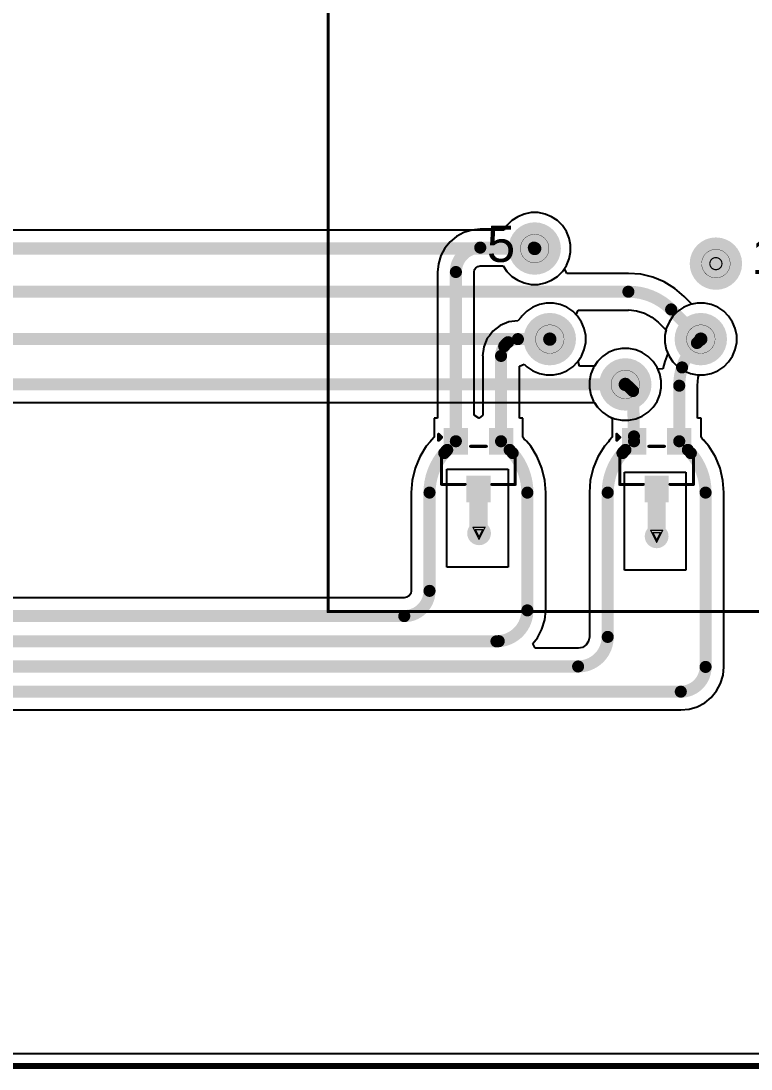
# Model space of a CAD drawing. Header units: inches. Extents: x 0 to 11.4, y 0 to 6.8.
# Drawn here: x 3.749 to 4.957, y -0.005 to 1.73 of the extents above; entities that cross this region are included whole.
import ezdxf

# ---------------------------------------------------------------- set-up
doc = ezdxf.new("R2010")
doc.units = ezdxf.units.IN
doc.header["$MEASUREMENT"] = 0
for name, color, linetype in [('Board Outline', 216, 'Continuous'), ('Bottom Layer', 5, 'Continuous'), ('Bottom Overlay', 54, 'Continuous'), ('Bottom Paste', 16, 'Continuous'), ('Bottom Solder', 6, 'Continuous'), ('Dimension', 6, 'Continuous'), ('Drill Drawing', 1, 'Continuous'), ('Multi-Layer', 9, 'Continuous'), ('Pad Holes', 156, 'Continuous'), ('Top Layer', 1, 'Continuous'), ('Top Overlay', 2, 'Continuous'), ('Top Solder', 216, 'Continuous'), ('Via Holes', 16, 'Continuous')]:
    doc.layers.add(name, color=color, linetype=linetype)
doc.styles.add('Arial', font='', dxfattribs={"height": 0.2})
doc.styles.get('Arial').set_extended_font_data('Arial')

# ---------------------------------------------------------------- blocks, each defined once
blk = doc.blocks.new('NC5FBV_B_59')
at = {"layer": 'Bottom Layer'}
h = blk.add_hatch(color=5, dxfattribs=at)
edge = h.paths.add_edge_path()
edge.add_arc((-0.15, 0.05), 0.0394, 0, 360)
h = blk.add_hatch(color=5, dxfattribs=at)
edge = h.paths.add_edge_path()
edge.add_arc((0.15, 0.025), 0.0394, 0, 360)
h = blk.add_hatch(color=5, dxfattribs=at)
edge = h.paths.add_edge_path()
edge.add_arc((-0.125, -0.1), 0.0394, 0, 360)
h = blk.add_hatch(color=5, dxfattribs=at)
edge = h.paths.add_edge_path()
edge.add_arc((0.125, -0.1), 0.0394, 0, 360)
h = blk.add_hatch(color=5, dxfattribs=at)
edge = h.paths.add_edge_path()
edge.add_arc((0, -0.175), 0.0394, 0, 360)
h = blk.add_hatch(color=5, dxfattribs=at)
edge = h.paths.add_edge_path()
edge.add_arc((0.325, -0.4), 0.0394, 0, 360)
at = {"layer": 'Bottom Solder'}
h = blk.add_hatch(color=6, dxfattribs=at)
edge = h.paths.add_edge_path()
edge.add_arc((-0.15, 0.05), 0.0434, 0, 360)
h = blk.add_hatch(color=6, dxfattribs=at)
edge = h.paths.add_edge_path()
edge.add_arc((0.15, 0.025), 0.0434, 0, 360)
h = blk.add_hatch(color=6, dxfattribs=at)
edge = h.paths.add_edge_path()
edge.add_arc((-0.125, -0.1), 0.0434, 0, 360)
h = blk.add_hatch(color=6, dxfattribs=at)
edge = h.paths.add_edge_path()
edge.add_arc((0.125, -0.1), 0.0434, 0, 360)
h = blk.add_hatch(color=6, dxfattribs=at)
edge = h.paths.add_edge_path()
edge.add_arc((0, -0.175), 0.0434, 0, 360)
h = blk.add_hatch(color=6, dxfattribs=at)
edge = h.paths.add_edge_path()
edge.add_arc((0.325, -0.4), 0.0434, 0, 360)
at = {"layer": 'Multi-Layer'}
h = blk.add_hatch(color=9, dxfattribs=at)
edge = h.paths.add_edge_path()
edge.add_arc((-0.15, 0.05), 0.0394, 0, 360)
h = blk.add_hatch(color=9, dxfattribs=at)
edge = h.paths.add_edge_path()
edge.add_arc((0.15, 0.025), 0.0394, 0, 360)
h = blk.add_hatch(color=9, dxfattribs=at)
edge = h.paths.add_edge_path()
edge.add_arc((-0.125, -0.1), 0.0394, 0, 360)
h = blk.add_hatch(color=9, dxfattribs=at)
edge = h.paths.add_edge_path()
edge.add_arc((0.125, -0.1), 0.0394, 0, 360)
h = blk.add_hatch(color=9, dxfattribs=at)
edge = h.paths.add_edge_path()
edge.add_arc((0, -0.175), 0.0394, 0, 360)
h = blk.add_hatch(color=9, dxfattribs=at)
edge = h.paths.add_edge_path()
edge.add_arc((0.325, -0.4), 0.0394, 0, 360)
at = {"layer": 'Pad Holes'}
h = blk.add_hatch(color=7, dxfattribs=at)
edge = h.paths.add_edge_path()
edge.add_arc((-0.15, 0.05), 0.0236, 0, 360)
h = blk.add_hatch(color=7, dxfattribs=at)
edge = h.paths.add_edge_path()
edge.add_arc((0.15, 0.025), 0.0236, 0, 360)
h = blk.add_hatch(color=7, dxfattribs=at)
edge = h.paths.add_edge_path()
edge.add_arc((-0.125, -0.1), 0.0236, 0, 360)
h = blk.add_hatch(color=7, dxfattribs=at)
edge = h.paths.add_edge_path()
edge.add_arc((0.125, -0.1), 0.0236, 0, 360)
h = blk.add_hatch(color=7, dxfattribs=at)
edge = h.paths.add_edge_path()
edge.add_arc((0, -0.175), 0.0236, 0, 360)
h = blk.add_hatch(color=7, dxfattribs=at)
edge = h.paths.add_edge_path()
edge.add_arc((0.325, -0.4), 0.0236, 0, 360)
at = {"layer": 'Top Layer'}
h = blk.add_hatch(color=1, dxfattribs=at)
edge = h.paths.add_edge_path()
edge.add_arc((-0.15, 0.05), 0.0394, 0, 360)
h = blk.add_hatch(color=1, dxfattribs=at)
edge = h.paths.add_edge_path()
edge.add_arc((0.15, 0.025), 0.0394, 0, 360)
h = blk.add_hatch(color=1, dxfattribs=at)
edge = h.paths.add_edge_path()
edge.add_arc((-0.125, -0.1), 0.0394, 0, 360)
h = blk.add_hatch(color=1, dxfattribs=at)
edge = h.paths.add_edge_path()
edge.add_arc((0.125, -0.1), 0.0394, 0, 360)
h = blk.add_hatch(color=1, dxfattribs=at)
edge = h.paths.add_edge_path()
edge.add_arc((0, -0.175), 0.0394, 0, 360)
h = blk.add_hatch(color=1, dxfattribs=at)
edge = h.paths.add_edge_path()
edge.add_arc((0.325, -0.4), 0.0394, 0, 360)
at = {"layer": 'Top Solder'}
h = blk.add_hatch(color=216, dxfattribs=at)
edge = h.paths.add_edge_path()
edge.add_arc((-0.15, 0.05), 0.0434, 0, 360)
h = blk.add_hatch(color=216, dxfattribs=at)
edge = h.paths.add_edge_path()
edge.add_arc((0.15, 0.025), 0.0434, 0, 360)
h = blk.add_hatch(color=216, dxfattribs=at)
edge = h.paths.add_edge_path()
edge.add_arc((-0.125, -0.1), 0.0434, 0, 360)
h = blk.add_hatch(color=216, dxfattribs=at)
edge = h.paths.add_edge_path()
edge.add_arc((0.125, -0.1), 0.0434, 0, 360)
h = blk.add_hatch(color=216, dxfattribs=at)
edge = h.paths.add_edge_path()
edge.add_arc((0, -0.175), 0.0434, 0, 360)
h = blk.add_hatch(color=216, dxfattribs=at)
edge = h.paths.add_edge_path()
edge.add_arc((0.325, -0.4), 0.0434, 0, 360)
at = {"layer": 'Top Overlay', "const_width": 0.005}
for points in [[(-0.4921, -0.5512), (-0.4921, 0.6549)], [(-0.4921, 0.6549), (0.4921, 0.6549)], [(0.4921, -0.5512), (0.4921, 0.6549)], [(-0.4921, -0.5512), (0.4921, -0.5512)]]:
    blk.add_lwpolyline(points, dxfattribs=at)
at = {"layer": 'Top Overlay', "const_width": 0.0025}
for points in [[(-0.4934, 0.6549, 1), (-0.4909, 0.6549, 1)], [(-0.4934, 0.6549, 1), (-0.4909, 0.6549, 1)], [(0.4908, 0.6549, 1), (0.4933, 0.6549, 1)], [(0.4908, 0.6549, 1), (0.4933, 0.6549, 1)], [(-0.4934, -0.5512, 1), (-0.4909, -0.5512, 1)], [(-0.4934, -0.5512, 1), (-0.4909, -0.5512, 1)], [(0.4908, -0.5512, 1), (0.4933, -0.5512, 1)], [(0.4908, -0.5512, 1), (0.4933, -0.5512, 1)]]:
    blk.add_lwpolyline(points, format="xyb", close=True, dxfattribs=at)
at = {"layer": 'Top Overlay', "style": 'Arial'}
for s, p in [('5', (-0.229, 0.0277)), ('1', (0.209, 0.008)), ('G', (0.311, -0.4963))]:
    blk.add_text(s, height=0.06, rotation=360, dxfattribs=at).set_placement(p)
blk = doc.blocks.new('SOT_23_B_61')
at = {"layer": 'Bottom Layer'}
for points in [[(-0.0535, 0.0575), (-0.0213, 0.0575), (-0.0213, 0.0213), (-0.0535, 0.0213)], [(0.0213, 0.0575), (0.0535, 0.0575), (0.0535, 0.0213), (0.0213, 0.0213)], [(-0.0161, -0.0213), (0.0161, -0.0213), (0.0161, -0.0575), (-0.0161, -0.0575)]]:
    blk.add_hatch(color=5, dxfattribs=at).paths.add_polyline_path(points)
at = {"layer": 'Bottom Paste'}
for points in [[(-0.0535, 0.0575), (-0.0213, 0.0575), (-0.0213, 0.0213), (-0.0535, 0.0213)], [(0.0213, 0.0575), (0.0535, 0.0575), (0.0535, 0.0213), (0.0213, 0.0213)], [(-0.0161, -0.0213), (0.0161, -0.0213), (0.0161, -0.0575), (-0.0161, -0.0575)]]:
    blk.add_hatch(color=16, dxfattribs=at).paths.add_polyline_path(points)
at = {"layer": 'Bottom Solder'}
for points in [[(-0.0575, 0.0615), (-0.0173, 0.0615), (-0.0173, 0.0173), (-0.0575, 0.0173)], [(0.0173, 0.0615), (0.0575, 0.0615), (0.0575, 0.0173), (0.0173, 0.0173)], [(-0.0201, -0.0173), (0.0201, -0.0173), (0.0201, -0.0615), (-0.0201, -0.0615)]]:
    blk.add_hatch(color=6, dxfattribs=at).paths.add_polyline_path(points)
at = {"layer": 'Bottom Overlay', "const_width": 0.005}
for points in [[(-0.066, 0.041), (-0.066, 0.051)], [(-0.066, 0.051), (-0.061, 0.046)], [(-0.066, 0.041), (-0.061, 0.046)], [(-0.061, 0.023), (-0.061, -0.032)], [(-0.013, 0.031), (0.013, 0.031)], [(0.061, -0.032), (0.061, 0.023)], [(-0.061, -0.032), (-0.022, -0.032)], [(0.022, -0.032), (0.061, -0.032)]]:
    blk.add_lwpolyline(points, dxfattribs=at)
at = {"layer": 'Bottom Overlay', "const_width": 0.0025}
for points in [[(-0.0673, 0.051, 1), (-0.0648, 0.051, 1)], [(-0.0673, 0.051, 1), (-0.0648, 0.051, 1)], [(-0.0673, 0.041, 1), (-0.0648, 0.041, 1)], [(-0.0673, 0.041, 1), (-0.0648, 0.041, 1)], [(-0.0623, 0.046, 1), (-0.0598, 0.046, 1)], [(-0.0623, 0.046, 1), (-0.0598, 0.046, 1)], [(-0.0623, 0.023, 1), (-0.0598, 0.023, 1)], [(-0.0143, 0.031, 1), (-0.0118, 0.031, 1)], [(0.0118, 0.031, 1), (0.0143, 0.031, 1)], [(0.0597, 0.023, 1), (0.0622, 0.023, 1)], [(-0.0623, -0.032, 1), (-0.0598, -0.032, 1)], [(-0.0623, -0.032, 1), (-0.0598, -0.032, 1)], [(-0.0232, -0.032, 1), (-0.0208, -0.032, 1)], [(0.0208, -0.032, 1), (0.0232, -0.032, 1)], [(0.0597, -0.032, 1), (0.0622, -0.032, 1)], [(0.0597, -0.032, 1), (0.0622, -0.032, 1)]]:
    blk.add_lwpolyline(points, format="xyb", close=True, dxfattribs=at)
blk = doc.blocks.new('SOT_23_B_62')
at = {"layer": 'Bottom Layer'}
for points in [[(-0.0535, 0.0575), (-0.0213, 0.0575), (-0.0213, 0.0213), (-0.0535, 0.0213)], [(0.0213, 0.0575), (0.0535, 0.0575), (0.0535, 0.0213), (0.0213, 0.0213)], [(-0.0161, -0.0213), (0.0161, -0.0213), (0.0161, -0.0575), (-0.0161, -0.0575)]]:
    blk.add_hatch(color=5, dxfattribs=at).paths.add_polyline_path(points)
at = {"layer": 'Bottom Paste'}
for points in [[(-0.0535, 0.0575), (-0.0213, 0.0575), (-0.0213, 0.0213), (-0.0535, 0.0213)], [(0.0213, 0.0575), (0.0535, 0.0575), (0.0535, 0.0213), (0.0213, 0.0213)], [(-0.0161, -0.0213), (0.0161, -0.0213), (0.0161, -0.0575), (-0.0161, -0.0575)]]:
    blk.add_hatch(color=16, dxfattribs=at).paths.add_polyline_path(points)
at = {"layer": 'Bottom Solder'}
for points in [[(-0.0575, 0.0615), (-0.0173, 0.0615), (-0.0173, 0.0173), (-0.0575, 0.0173)], [(0.0173, 0.0615), (0.0575, 0.0615), (0.0575, 0.0173), (0.0173, 0.0173)], [(-0.0201, -0.0173), (0.0201, -0.0173), (0.0201, -0.0615), (-0.0201, -0.0615)]]:
    blk.add_hatch(color=6, dxfattribs=at).paths.add_polyline_path(points)
at = {"layer": 'Bottom Overlay', "const_width": 0.005}
for points in [[(-0.066, 0.041), (-0.066, 0.051)], [(-0.066, 0.051), (-0.061, 0.046)], [(-0.066, 0.041), (-0.061, 0.046)], [(-0.061, -0.032), (-0.061, 0.023)], [(-0.013, 0.031), (0.013, 0.031)], [(0.061, -0.032), (0.061, 0.023)], [(-0.061, -0.032), (-0.022, -0.032)], [(0.022, -0.032), (0.061, -0.032)]]:
    blk.add_lwpolyline(points, dxfattribs=at)
at = {"layer": 'Bottom Overlay', "const_width": 0.0025}
for points in [[(-0.0673, 0.051, 1), (-0.0648, 0.051, 1)], [(-0.0673, 0.051, 1), (-0.0648, 0.051, 1)], [(-0.0673, 0.041, 1), (-0.0648, 0.041, 1)], [(-0.0673, 0.041, 1), (-0.0648, 0.041, 1)], [(-0.0623, 0.046, 1), (-0.0598, 0.046, 1)], [(-0.0623, 0.046, 1), (-0.0598, 0.046, 1)], [(-0.0623, 0.023, 1), (-0.0598, 0.023, 1)], [(-0.0143, 0.031, 1), (-0.0118, 0.031, 1)], [(0.0118, 0.031, 1), (0.0143, 0.031, 1)], [(0.0598, 0.023, 1), (0.0623, 0.023, 1)], [(-0.0623, -0.032, 1), (-0.0598, -0.032, 1)], [(-0.0623, -0.032, 1), (-0.0598, -0.032, 1)], [(-0.0232, -0.032, 1), (-0.0208, -0.032, 1)], [(0.0208, -0.032, 1), (0.0232, -0.032, 1)], [(0.0598, -0.032, 1), (0.0623, -0.032, 1)], [(0.0598, -0.032, 1), (0.0623, -0.032, 1)]]:
    blk.add_lwpolyline(points, format="xyb", close=True, dxfattribs=at)

msp = doc.modelspace()

# ---------------------------------------------------------------- hatches: boundary and pattern name
at = {"layer": 'Bottom Layer'}
h = msp.add_hatch(color=5, dxfattribs=at)
edge = h.paths.add_edge_path()
edge.add_arc((4.5071, 0.882), 0.0197, 0, 360)
h = msp.add_hatch(color=5, dxfattribs=at)
edge = h.paths.add_edge_path()
edge.add_arc((4.8011, 0.877), 0.0197, 0, 360)
at = {"layer": 'Top Layer'}
h = msp.add_hatch(color=1, dxfattribs=at)
edge = h.paths.add_edge_path()
edge.add_arc((4.5071, 0.882), 0.0197, 0, 360)
h = msp.add_hatch(color=1, dxfattribs=at)
edge = h.paths.add_edge_path()
edge.add_arc((4.8011, 0.877), 0.0197, 0, 360)
at = {"layer": 'Via Holes'}
h = msp.add_hatch(color=7, dxfattribs=at)
edge = h.paths.add_edge_path()
edge.add_arc((4.5071, 0.882), 0.0118, 0, 360)
h = msp.add_hatch(color=7, dxfattribs=at)
edge = h.paths.add_edge_path()
edge.add_arc((4.8011, 0.877), 0.0118, 0, 360)

# ---------------------------------------------------------------- linework, layer by layer
at = {"layer": 'Board Outline', "const_width": 0.01}
msp.add_lwpolyline([(0, 0), (5.7193, 0)], dxfattribs=at)
at = {"layer": 'Bottom Layer'}
for p, q in [((4.5711, 1.4062), (4.5614, 1.3997)), ((4.5819, 1.4106), (4.5711, 1.4062)), ((4.5934, 1.4129), (4.5819, 1.4106)), ((4.6051, 1.4129), (4.5934, 1.4129)), ((4.6165, 1.4106), (4.6051, 1.4129)), ((4.6273, 1.4062), (4.6165, 1.4106)), ((4.6371, 1.3997), (4.6273, 1.4062)), ((4.5531, 1.3914), (4.549, 1.3853)), ((4.5614, 1.3997), (4.5531, 1.3914)), ((4.6453, 1.3914), (4.6371, 1.3997)), ((4.6518, 1.3817), (4.6453, 1.3914)), ((4.4698, 1.3734), (4.4591, 1.3646)), ((4.482, 1.38), (4.4698, 1.3734)), ((4.4953, 1.384), (4.482, 1.38)), ((4.5091, 1.3853), (4.4953, 1.384)), ((4.549, 1.3853), (4.5091, 1.3853)), ((4.5091, 1.3853), (4.5091, 1.3853)), ((4.6563, 1.3709), (4.6518, 1.3817)), ((4.4503, 1.3539), (4.4437, 1.3417)), ((4.4591, 1.3646), (4.4503, 1.3539)), ((4.6586, 1.3594), (4.6563, 1.3709)), ((4.6586, 1.3477), (4.6586, 1.3594)), ((4.4437, 1.3417), (4.4397, 1.3284)), ((4.6518, 1.3254), (4.6563, 1.3362)), ((4.6563, 1.3362), (4.6586, 1.3477)), ((4.4397, 1.3284), (4.4384, 1.3146)), ((4.4998, 1.3185), (4.502, 1.3217)), ((4.502, 1.3217), (4.5052, 1.3239)), ((4.5052, 1.3239), (4.5091, 1.3247)), ((4.5091, 1.3247), (4.5091, 1.3247)), ((4.5091, 1.3247), (4.5471, 1.3247)), ((4.5471, 1.3247), (4.5531, 1.3157)), ((4.6453, 1.3157), (4.6518, 1.3254)), ((4.4384, 1.3146), (4.4384, 1.3146)), ((4.4384, 1.3146), (4.4384, 1.0725)), ((4.499, 1.3146), (4.4998, 1.3185)), ((4.499, 1.0776), (4.499, 1.3146)), ((4.499, 1.3146), (4.499, 1.3146)), ((4.5531, 1.3157), (4.5614, 1.3074)), ((4.5614, 1.3074), (4.5711, 1.3009)), ((4.6273, 1.3009), (4.6371, 1.3074)), ((4.6371, 1.3074), (4.6453, 1.3157)), ((4.5711, 1.3009), (4.5819, 1.2965)), ((4.5819, 1.2965), (4.5934, 1.2942)), ((4.5934, 1.2942), (4.6051, 1.2942)), ((4.6051, 1.2942), (4.6165, 1.2965)), ((4.6165, 1.2965), (4.6273, 1.3009)), ((4.5864, 1.2497), (4.5781, 1.2414)), ((4.5961, 1.2562), (4.5864, 1.2497)), ((4.6069, 1.2606), (4.5961, 1.2562)), ((4.6184, 1.2629), (4.6069, 1.2606)), ((4.6301, 1.2629), (4.6184, 1.2629)), ((4.6415, 1.2606), (4.6301, 1.2629)), ((4.6523, 1.2562), (4.6415, 1.2606)), ((4.6621, 1.2497), (4.6523, 1.2562)), ((4.6703, 1.2414), (4.6621, 1.2497)), ((4.8364, 1.2497), (4.8281, 1.2414)), ((4.8461, 1.2562), (4.8364, 1.2497)), ((4.8569, 1.2606), (4.8461, 1.2562)), ((4.8684, 1.2629), (4.8569, 1.2606)), ((4.8801, 1.2629), (4.8684, 1.2629)), ((4.8915, 1.2606), (4.8801, 1.2629)), ((4.9023, 1.2562), (4.8915, 1.2606)), ((4.9121, 1.2497), (4.9023, 1.2562)), ((4.9203, 1.2414), (4.9121, 1.2497)), ((4.5563, 1.2321), (4.5422, 1.2262)), ((4.5714, 1.234), (4.5563, 1.2321)), ((4.577, 1.2397), (4.5714, 1.234)), ((4.5781, 1.2414), (4.577, 1.2397)), ((4.6768, 1.2317), (4.6703, 1.2414)), ((4.8281, 1.2414), (4.8216, 1.2317)), ((4.9268, 1.2317), (4.9203, 1.2414)), ((4.5301, 1.2169), (4.5242, 1.2092)), ((4.5422, 1.2262), (4.5301, 1.2169)), ((4.6813, 1.2209), (4.6768, 1.2317)), ((4.6836, 1.2094), (4.6813, 1.2209)), ((4.8171, 1.2209), (4.8148, 1.2094)), ((4.8216, 1.2317), (4.8171, 1.2209)), ((4.9313, 1.2209), (4.9268, 1.2317)), ((4.9336, 1.2094), (4.9313, 1.2209)), ((4.5208, 1.2049), (4.515, 1.1908)), ((4.5242, 1.2092), (4.5208, 1.2049)), ((4.6813, 1.1862), (4.6836, 1.1977)), ((4.6836, 1.1977), (4.6836, 1.2094)), ((4.8148, 1.2094), (4.8148, 1.1977)), ((4.8148, 1.1977), (4.8171, 1.1862)), ((4.9313, 1.1862), (4.9336, 1.1977)), ((4.9336, 1.1977), (4.9336, 1.2094)), ((4.515, 1.1908), (4.513, 1.1757)), ((4.6768, 1.1754), (4.6813, 1.1862)), ((4.7211, 1.1812), (4.7114, 1.1747)), ((4.7319, 1.1856), (4.7211, 1.1812)), ((4.7434, 1.1879), (4.7319, 1.1856)), ((4.7551, 1.1879), (4.7434, 1.1879)), ((4.7665, 1.1856), (4.7551, 1.1879)), ((4.7773, 1.1812), (4.7665, 1.1856)), ((4.7871, 1.1747), (4.7773, 1.1812)), ((4.8171, 1.1862), (4.8198, 1.1797)), ((4.9268, 1.1754), (4.9313, 1.1862)), ((4.513, 1.1757), (4.5132, 1.1757)), ((4.5132, 1.1757), (4.5132, 1.0776)), ((4.6621, 1.1574), (4.6703, 1.1657)), ((4.6703, 1.1657), (4.6768, 1.1754)), ((4.7031, 1.1664), (4.6966, 1.1567)), ((4.7114, 1.1747), (4.7031, 1.1664)), ((4.7953, 1.1664), (4.7871, 1.1747)), ((4.8018, 1.1567), (4.7953, 1.1664)), ((4.8145, 1.1667), (4.8115, 1.1542)), ((4.8198, 1.1797), (4.8145, 1.1667)), ((4.9121, 1.1574), (4.9203, 1.1657)), ((4.9203, 1.1657), (4.9268, 1.1754)), ((4.5738, 1.1587), (4.5818, 1.162)), ((4.5738, 1.0725), (4.5738, 1.1587)), ((4.5818, 1.162), (4.5864, 1.1574)), ((4.5864, 1.1574), (4.5961, 1.1509)), ((4.5961, 1.1509), (4.6069, 1.1465)), ((4.6069, 1.1465), (4.6184, 1.1442)), ((4.6301, 1.1442), (4.6415, 1.1465)), ((4.6415, 1.1465), (4.6523, 1.1509)), ((4.6523, 1.1509), (4.6621, 1.1574)), ((4.6921, 1.1459), (4.6898, 1.1344)), ((4.6966, 1.1567), (4.6921, 1.1459)), ((4.8031, 1.1536), (4.8018, 1.1567)), ((4.8115, 1.1542), (4.8031, 1.1536)), ((4.8801, 1.1442), (4.8915, 1.1465)), ((4.8915, 1.1465), (4.9023, 1.1509)), ((4.9023, 1.1509), (4.9121, 1.1574)), ((4.6184, 1.1442), (4.6301, 1.1442)), ((4.6898, 1.1344), (4.6898, 1.1227)), ((4.8687, 1.1268), (4.87, 1.14)), ((4.87, 1.14), (4.8713, 1.1442)), ((4.8713, 1.1442), (4.8801, 1.1442)), ((4.6898, 1.1227), (4.6921, 1.1112)), ((4.6921, 1.1112), (4.6966, 1.1004)), ((4.8688, 1.1264), (4.8687, 1.1268)), ((4.8688, 1.0725), (4.8688, 1.1264)), ((4.6966, 1.1004), (4.7031, 1.0907)), ((4.507, 1.0725), (4.499, 1.0776)), ((4.5132, 1.0776), (4.5074, 1.0725)), ((4.7031, 1.0907), (4.7114, 1.0824)), ((4.7114, 1.0824), (4.7211, 1.0759)), ((4.7211, 1.0759), (4.7211, 1.0759)), ((4.7211, 1.0759), (4.7214, 1.0758)), ((4.4384, 1.0725), (4.4326, 1.0725)), ((4.4326, 1.0725), (4.4326, 1.0412)), ((4.5074, 1.0725), (4.507, 1.0725)), ((4.5796, 1.0725), (4.5738, 1.0725)), ((4.5796, 1.0409), (4.5796, 1.0725)), ((4.7214, 1.0758), (4.7276, 1.0725)), ((4.7276, 1.0725), (4.7276, 1.0412)), ((4.8746, 1.0725), (4.8688, 1.0725)), ((4.8746, 1.0409), (4.8746, 1.0725)), ((4.4326, 1.0412), (4.4287, 1.0367)), ((4.7276, 1.0412), (4.7237, 1.0367)), ((4.4196, 1.026), (4.4089, 1.0086)), ((4.4262, 1.0337), (4.4196, 1.026)), ((4.4281, 1.0362), (4.4262, 1.0337)), ((4.4287, 1.0367), (4.4281, 1.0362)), ((4.582, 1.0378), (4.5796, 1.0409)), ((4.5841, 1.0362), (4.582, 1.0378)), ((4.5854, 1.0345), (4.5841, 1.0362)), ((4.5854, 1.0344), (4.5854, 1.0345)), ((4.5926, 1.026), (4.5854, 1.0344)), ((4.6033, 1.0086), (4.5926, 1.026)), ((4.7146, 1.026), (4.7039, 1.0086)), ((4.7212, 1.0337), (4.7146, 1.026)), ((4.7231, 1.0362), (4.7212, 1.0337)), ((4.7237, 1.0367), (4.7231, 1.0362)), ((4.877, 1.0378), (4.8746, 1.0409)), ((4.8791, 1.0362), (4.877, 1.0378)), ((4.8804, 1.0345), (4.8791, 1.0362)), ((4.8804, 1.0344), (4.8804, 1.0345)), ((4.8876, 1.026), (4.8804, 1.0344)), ((4.8983, 1.0086), (4.8876, 1.026)), ((4.4089, 1.0086), (4.4011, 0.9896)), ((4.6111, 0.9896), (4.6033, 1.0086)), ((4.7039, 1.0086), (4.6961, 0.9896)), ((4.9061, 0.9896), (4.8983, 1.0086)), ((4.4011, 0.9896), (4.3963, 0.9697)), ((4.6159, 0.9697), (4.6111, 0.9896)), ((4.6961, 0.9896), (4.6913, 0.9697)), ((4.9109, 0.9697), (4.9061, 0.9896)), ((4.454, 0.826), (4.454, 0.988)), ((4.454, 0.988), (4.5554, 0.988)), ((4.5554, 0.988), (4.5554, 0.826)), ((4.748, 0.821), (4.748, 0.983)), ((4.748, 0.983), (4.8494, 0.983)), ((4.8494, 0.983), (4.8494, 0.821)), ((4.3963, 0.9697), (4.3947, 0.9494)), ((4.6175, 0.9494), (4.6159, 0.9697)), ((4.6913, 0.9697), (4.6897, 0.9494)), ((4.9125, 0.9494), (4.9109, 0.9697)), ((4.3947, 0.9494), (4.3948, 0.9494)), ((4.3948, 0.9494), (4.3948, 0.7867)), ((4.6174, 0.7544), (4.6174, 0.9494)), ((4.6174, 0.9494), (4.6175, 0.9494)), ((4.6897, 0.9494), (4.6898, 0.9494)), ((4.6898, 0.9494), (4.6898, 0.7105)), ((4.9124, 0.6608), (4.9124, 0.9494)), ((4.9124, 0.9494), (4.9125, 0.9494)), ((4.5554, 0.826), (4.454, 0.826)), ((4.8494, 0.821), (4.748, 0.821)), ((4.3939, 0.7823), (4.3915, 0.7786)), ((4.3948, 0.7867), (4.3939, 0.7823)), ((4.3948, 0.7867), (4.3948, 0.7867)), ((4.3833, 0.7752), (2.279, 0.7752)), ((4.3877, 0.7761), (4.3833, 0.7752)), ((4.3833, 0.7752), (4.3833, 0.7752)), ((4.3915, 0.7786), (4.3877, 0.7761)), ((4.6159, 0.7385), (4.6175, 0.7544)), ((4.6175, 0.7544), (4.6174, 0.7544)), ((4.6113, 0.7232), (4.6159, 0.7385)), ((4.6038, 0.7091), (4.6113, 0.7232)), ((4.5961, 0.6997), (4.6038, 0.7091)), ((4.5998, 0.6917), (4.5961, 0.6997)), ((4.6844, 0.6971), (4.6783, 0.6931)), ((4.6885, 0.7033), (4.6844, 0.6971)), ((4.6899, 0.7101), (4.6885, 0.7033)), ((4.6898, 0.7105), (4.6899, 0.7101)), ((4.6711, 0.6917), (4.5998, 0.6917)), ((4.6715, 0.6917), (4.6711, 0.6917)), ((4.6783, 0.6931), (4.6715, 0.6917)), ((4.9111, 0.6469), (4.9124, 0.6608)), ((4.9124, 0.6608), (4.9124, 0.6608)), ((4.907, 0.6335), (4.9111, 0.6469)), ((4.9004, 0.6212), (4.907, 0.6335)), ((4.8808, 0.6015), (4.8916, 0.6104)), ((4.8916, 0.6104), (4.9004, 0.6212)), ((4.8411, 0.5895), (4.8551, 0.5909)), ((4.8551, 0.5909), (4.8684, 0.5949)), ((4.8684, 0.5949), (4.8808, 0.6015)), ((2.2561, 0.5896), (4.8411, 0.5896)), ((4.8411, 0.5896), (4.8411, 0.5895)), ((5.6989, 0.0204), (0.0204, 0.0204))]:
    msp.add_line(p, q, dxfattribs=at)
at = {"layer": 'Bottom Layer', "const_width": 0.02}
for points in [[(4.4687, 1.3146, -0.414214), (4.5091, 1.355)], [(4.5978, 1.355, -0.414214), (4.5992, 1.3535)], [(4.5435, 1.1757, -0.155749), (4.5487, 1.1918)], [(4.5487, 1.1918, -0.083876), (4.5552, 1.1984)], [(4.5552, 1.1984, -0.155753), (4.5714, 1.2035)], [(4.8432, 1.1566, -0.120243), (4.8678, 1.1971)], [(4.8385, 1.1264, -0.076831), (4.8432, 1.1566)], [(4.4251, 0.9494, -0.180257), (4.4495, 1.0148)], [(4.4495, 1.0148, -0.01801), (4.4544, 1.0201)], [(4.5627, 1.0148, -0.180257), (4.5871, 0.9494)], [(4.7201, 0.9494, -0.180257), (4.7445, 1.0148)], [(4.7445, 1.0148, -0.01801), (4.7494, 1.0201)], [(4.8577, 1.0148, -0.180257), (4.8821, 0.9494)], [(4.4251, 0.7867, -0.414214), (4.3833, 0.7449)], [(4.5871, 0.7544, -0.392972), (4.5397, 0.7034)], [(4.7201, 0.7105, -0.414214), (4.6711, 0.6615)], [(4.8821, 0.6608, -0.414214), (4.8411, 0.6198)]]:
    msp.add_lwpolyline(points, format="xyb", dxfattribs=at)
at = {"layer": 'Bottom Layer'}
for points, const_width in [([(4.5091, 1.355), (4.5978, 1.355)], 0.02), ([(4.4687, 1.0344), (4.4687, 1.3146)], 0.02), ([(4.5714, 1.2035), (4.6242, 1.2035)], 0.02), ([(4.8678, 1.1971), (4.8742, 1.2035)], 0.02), ([(4.5435, 1.0344), (4.5435, 1.1757)], 0.02), ([(4.7492, 1.1285), (4.755, 1.1247)], 0.02), ([(4.755, 1.1247), (4.762, 1.1176)], 0.02), ([(4.8385, 1.0344), (4.8385, 1.1264)], 0.02), ([(4.762, 1.1176), (4.7635, 1.0425)], 0.02), ([(4.4544, 1.0201), (4.4687, 1.0344)], 0.02), ([(4.5435, 1.0344), (4.5578, 1.0201)], 0.02), ([(4.7494, 1.0201), (4.7637, 1.0344)], 0.02), ([(4.8385, 1.0344), (4.8528, 1.0201)], 0.02), ([(4.4251, 0.7867), (4.4251, 0.9494)], 0.02), ([(4.5061, 0.883), (4.5061, 0.9556)], 0.03), ([(4.5871, 0.7544), (4.5871, 0.9494)], 0.02), ([(4.7201, 0.7105), (4.7201, 0.9494)], 0.02), ([(4.8011, 0.877), (4.8011, 0.9556)], 0.03), ([(4.8821, 0.6608), (4.8821, 0.9494)], 0.02), ([(2.279, 0.7449), (4.3833, 0.7449)], 0.02), ([(2.286, 0.7031), (4.5359, 0.7031)], 0.02), ([(4.5359, 0.7031), (4.5397, 0.7034)], 0.02), ([(2.2693, 0.6615), (4.6711, 0.6615)], 0.02), ([(2.2561, 0.6198), (4.8411, 0.6198)], 0.02)]:
    msp.add_lwpolyline(points, dxfattribs=dict(at, const_width=const_width))
for points, const_width in [([(4.5041, 1.355, 1), (4.5141, 1.355, 1)], 0.01), ([(4.5041, 1.355, 1), (4.5141, 1.355, 1)], 0.01), ([(4.5928, 1.355, 1), (4.6028, 1.355, 1)], 0.01), ([(4.5928, 1.355, 1), (4.6028, 1.355, 1)], 0.01), ([(4.5942, 1.3535, 1), (4.6042, 1.3535, 1)], 0.01), ([(4.4637, 1.3146, 1), (4.4737, 1.3146, 1)], 0.01), ([(4.4637, 1.3146, 1), (4.4737, 1.3146, 1)], 0.01), ([(4.5437, 1.1918, 1), (4.5537, 1.1918, 1)], 0.01), ([(4.5437, 1.1918, 1), (4.5537, 1.1918, 1)], 0.01), ([(4.5502, 1.1984, 1), (4.5602, 1.1984, 1)], 0.01), ([(4.5502, 1.1984, 1), (4.5602, 1.1984, 1)], 0.01), ([(4.5664, 1.2035, 1), (4.5764, 1.2035, 1)], 0.01), ([(4.5664, 1.2035, 1), (4.5764, 1.2035, 1)], 0.01), ([(4.6192, 1.2035, 1), (4.6292, 1.2035, 1)], 0.01), ([(4.8628, 1.1971, 1), (4.8728, 1.1971, 1)], 0.01), ([(4.8628, 1.1971, 1), (4.8728, 1.1971, 1)], 0.01), ([(4.8692, 1.2035, 1), (4.8792, 1.2035, 1)], 0.01), ([(4.5385, 1.1757, 1), (4.5485, 1.1757, 1)], 0.01), ([(4.5385, 1.1757, 1), (4.5485, 1.1757, 1)], 0.01), ([(4.8382, 1.1566, 1), (4.8482, 1.1566, 1)], 0.01), ([(4.8382, 1.1566, 1), (4.8482, 1.1566, 1)], 0.01), ([(4.7442, 1.1285, 1), (4.7542, 1.1285, 1)], 0.01), ([(4.75, 1.1247, 1), (4.76, 1.1247, 1)], 0.01), ([(4.75, 1.1247, 1), (4.76, 1.1247, 1)], 0.01), ([(4.8335, 1.1264, 1), (4.8435, 1.1264, 1)], 0.01), ([(4.8335, 1.1264, 1), (4.8435, 1.1264, 1)], 0.01), ([(4.757, 1.1176, 1), (4.767, 1.1176, 1)], 0.01), ([(4.757, 1.1176, 1), (4.767, 1.1176, 1)], 0.01), ([(4.4637, 1.0344, 1), (4.4737, 1.0344, 1)], 0.01), ([(4.4637, 1.0344, 1), (4.4737, 1.0344, 1)], 0.01), ([(4.5385, 1.0344, 1), (4.5485, 1.0344, 1)], 0.01), ([(4.5385, 1.0344, 1), (4.5485, 1.0344, 1)], 0.01), ([(4.7585, 1.0425, 1), (4.7685, 1.0425, 1)], 0.01), ([(4.7587, 1.0344, 1), (4.7687, 1.0344, 1)], 0.01), ([(4.8335, 1.0344, 1), (4.8435, 1.0344, 1)], 0.01), ([(4.8335, 1.0344, 1), (4.8435, 1.0344, 1)], 0.01), ([(4.4445, 1.0148, 1), (4.4545, 1.0148, 1)], 0.01), ([(4.4445, 1.0148, 1), (4.4545, 1.0148, 1)], 0.01), ([(4.4494, 1.0201, 1), (4.4594, 1.0201, 1)], 0.01), ([(4.4494, 1.0201, 1), (4.4594, 1.0201, 1)], 0.01), ([(4.5528, 1.0201, 1), (4.5628, 1.0201, 1)], 0.01), ([(4.5577, 1.0148, 1), (4.5677, 1.0148, 1)], 0.01), ([(4.7395, 1.0148, 1), (4.7495, 1.0148, 1)], 0.01), ([(4.7395, 1.0148, 1), (4.7495, 1.0148, 1)], 0.01), ([(4.7444, 1.0201, 1), (4.7544, 1.0201, 1)], 0.01), ([(4.7444, 1.0201, 1), (4.7544, 1.0201, 1)], 0.01), ([(4.8478, 1.0201, 1), (4.8578, 1.0201, 1)], 0.01), ([(4.8527, 1.0148, 1), (4.8627, 1.0148, 1)], 0.01), ([(4.4201, 0.9494, 1), (4.4301, 0.9494, 1)], 0.01), ([(4.4201, 0.9494, 1), (4.4301, 0.9494, 1)], 0.01), ([(4.4986, 0.9556, 1), (4.5136, 0.9556, 1)], 0.015), ([(4.5821, 0.9494, 1), (4.5921, 0.9494, 1)], 0.01), ([(4.5821, 0.9494, 1), (4.5921, 0.9494, 1)], 0.01), ([(4.7151, 0.9494, 1), (4.7251, 0.9494, 1)], 0.01), ([(4.7151, 0.9494, 1), (4.7251, 0.9494, 1)], 0.01), ([(4.7936, 0.9556, 1), (4.8086, 0.9556, 1)], 0.015), ([(4.8771, 0.9494, 1), (4.8871, 0.9494, 1)], 0.01), ([(4.8771, 0.9494, 1), (4.8871, 0.9494, 1)], 0.01), ([(4.4986, 0.883, 1), (4.5136, 0.883, 1)], 0.015), ([(4.7936, 0.877, 1), (4.8086, 0.877, 1)], 0.015), ([(4.4201, 0.7867, 1), (4.4301, 0.7867, 1)], 0.01), ([(4.4201, 0.7867, 1), (4.4301, 0.7867, 1)], 0.01), ([(4.5821, 0.7544, 1), (4.5921, 0.7544, 1)], 0.01), ([(4.5821, 0.7544, 1), (4.5921, 0.7544, 1)], 0.01), ([(4.3783, 0.7449, 1), (4.3883, 0.7449, 1)], 0.01), ([(4.3783, 0.7449, 1), (4.3883, 0.7449, 1)], 0.01), ([(4.5309, 0.7031, 1), (4.5409, 0.7031, 1)], 0.01), ([(4.5309, 0.7031, 1), (4.5409, 0.7031, 1)], 0.01), ([(4.5347, 0.7034, 1), (4.5447, 0.7034, 1)], 0.01), ([(4.5347, 0.7034, 1), (4.5447, 0.7034, 1)], 0.01), ([(4.7151, 0.7105, 1), (4.7251, 0.7105, 1)], 0.01), ([(4.7151, 0.7105, 1), (4.7251, 0.7105, 1)], 0.01), ([(4.6661, 0.6615, 1), (4.6761, 0.6615, 1)], 0.01), ([(4.6661, 0.6615, 1), (4.6761, 0.6615, 1)], 0.01), ([(4.8771, 0.6608, 1), (4.8871, 0.6608, 1)], 0.01), ([(4.8771, 0.6608, 1), (4.8871, 0.6608, 1)], 0.01), ([(4.8361, 0.6198, 1), (4.8461, 0.6198, 1)], 0.01), ([(4.8361, 0.6198, 1), (4.8461, 0.6198, 1)], 0.01)]:
    msp.add_lwpolyline(points, format="xyb", close=True, dxfattribs=dict(at, const_width=const_width))
at = {"layer": 'Dimension'}
for points, const_width in [([(4.6228, 1.3535, 1), (4.5756, 1.3535, 1)], 0.0005), ([(4.5755, 1.3535, 1), (4.5757, 1.3535, 1)], 0.00025), ([(4.6227, 1.3535, 1), (4.623, 1.3535, 1)], 0.00025), ([(4.9228, 1.3285, 1), (4.8756, 1.3285, 1)], 0.0005), ([(4.8755, 1.3285, 1), (4.8757, 1.3285, 1)], 0.00025), ([(4.9227, 1.3285, 1), (4.923, 1.3285, 1)], 0.00025), ([(4.6478, 1.2035, 1), (4.6006, 1.2035, 1)], 0.0005), ([(4.8978, 1.2035, 1), (4.8506, 1.2035, 1)], 0.0005), ([(4.6005, 1.2035, 1), (4.6007, 1.2035, 1)], 0.00025), ([(4.6477, 1.2035, 1), (4.648, 1.2035, 1)], 0.00025), ([(4.8505, 1.2035, 1), (4.8507, 1.2035, 1)], 0.00025), ([(4.8977, 1.2035, 1), (4.898, 1.2035, 1)], 0.00025), ([(4.7728, 1.1285, 1), (4.7256, 1.1285, 1)], 0.0005), ([(4.7255, 1.1285, 1), (4.7257, 1.1285, 1)], 0.00025), ([(4.7727, 1.1285, 1), (4.773, 1.1285, 1)], 0.00025)]:
    msp.add_lwpolyline(points, format="xyb", close=True, dxfattribs=dict(at, const_width=const_width))
at = {"layer": 'Dimension', "const_width": 0.0005}
msp.add_lwpolyline([(0, 0), (5.7193, 0)], dxfattribs=at)
at = {"layer": 'Drill Drawing'}
for points, const_width in [([(4.6092, 1.3535, 1), (4.5892, 1.3535, 1)], 0.002), ([(4.5887, 1.3535, 1), (4.5897, 1.3535, 1)], 0.001), ([(4.6087, 1.3535, 1), (4.6097, 1.3535, 1)], 0.001), ([(4.9092, 1.3285, 1), (4.8892, 1.3285, 1)], 0.002), ([(4.8887, 1.3285, 1), (4.8897, 1.3285, 1)], 0.001), ([(4.9087, 1.3285, 1), (4.9097, 1.3285, 1)], 0.001), ([(4.6342, 1.2035, 1), (4.6142, 1.2035, 1)], 0.002), ([(4.6137, 1.2035, 1), (4.6147, 1.2035, 1)], 0.001), ([(4.6337, 1.2035, 1), (4.6347, 1.2035, 1)], 0.001), ([(4.8842, 1.2035, 1), (4.8642, 1.2035, 1)], 0.002), ([(4.8637, 1.2035, 1), (4.8647, 1.2035, 1)], 0.001), ([(4.8837, 1.2035, 1), (4.8847, 1.2035, 1)], 0.001), ([(4.7592, 1.1285, 1), (4.7392, 1.1285, 1)], 0.002), ([(4.7387, 1.1285, 1), (4.7397, 1.1285, 1)], 0.001), ([(4.7587, 1.1285, 1), (4.7597, 1.1285, 1)], 0.001), ([(4.4966, 0.892, 1), (4.4976, 0.892, 1)], 0.001), ([(4.4966, 0.892, 1), (4.4976, 0.892, 1)], 0.001), ([(4.5006, 0.888, 1), (4.5016, 0.888, 1)], 0.001), ([(4.5006, 0.888, 1), (4.5016, 0.888, 1)], 0.001), ([(4.5126, 0.888, 1), (4.5136, 0.888, 1)], 0.001), ([(4.5126, 0.888, 1), (4.5136, 0.888, 1)], 0.001), ([(4.5166, 0.892, 1), (4.5176, 0.892, 1)], 0.001), ([(4.5166, 0.892, 1), (4.5176, 0.892, 1)], 0.001), ([(4.7906, 0.887, 1), (4.7916, 0.887, 1)], 0.001), ([(4.7906, 0.887, 1), (4.7916, 0.887, 1)], 0.001), ([(4.8106, 0.887, 1), (4.8116, 0.887, 1)], 0.001), ([(4.8106, 0.887, 1), (4.8116, 0.887, 1)], 0.001), ([(4.5066, 0.876, 1), (4.5076, 0.876, 1)], 0.001), ([(4.5066, 0.876, 1), (4.5076, 0.876, 1)], 0.001), ([(4.5066, 0.872, 1), (4.5076, 0.872, 1)], 0.001), ([(4.5066, 0.872, 1), (4.5076, 0.872, 1)], 0.001), ([(4.7946, 0.883, 1), (4.7956, 0.883, 1)], 0.001), ([(4.7946, 0.883, 1), (4.7956, 0.883, 1)], 0.001), ([(4.8006, 0.871, 1), (4.8016, 0.871, 1)], 0.001), ([(4.8006, 0.871, 1), (4.8016, 0.871, 1)], 0.001), ([(4.8006, 0.867, 1), (4.8016, 0.867, 1)], 0.001), ([(4.8006, 0.867, 1), (4.8016, 0.867, 1)], 0.001), ([(4.8066, 0.883, 1), (4.8076, 0.883, 1)], 0.001), ([(4.8066, 0.883, 1), (4.8076, 0.883, 1)], 0.001)]:
    msp.add_lwpolyline(points, format="xyb", close=True, dxfattribs=dict(at, const_width=const_width))
at = {"layer": 'Drill Drawing', "const_width": 0.002}
for points in [[(4.4971, 0.892), (4.5171, 0.892)], [(4.4971, 0.892), (4.5071, 0.872)], [(4.5011, 0.888), (4.5131, 0.888)], [(4.5011, 0.888), (4.5071, 0.876)], [(4.5071, 0.872), (4.5171, 0.892)], [(4.5071, 0.876), (4.5131, 0.888)], [(4.7911, 0.887), (4.8111, 0.887)], [(4.7911, 0.887), (4.8011, 0.867)], [(4.8011, 0.867), (4.8111, 0.887)], [(4.7951, 0.883), (4.8071, 0.883)], [(4.7951, 0.883), (4.8011, 0.871)], [(4.8011, 0.871), (4.8071, 0.883)]]:
    msp.add_lwpolyline(points, dxfattribs=at)
at = {"layer": 'Top Layer'}
for p, q in [((4.5711, 1.4062), (4.5614, 1.3997)), ((4.5819, 1.4106), (4.5711, 1.4062)), ((4.5934, 1.4129), (4.5819, 1.4106)), ((4.6051, 1.4129), (4.5934, 1.4129)), ((4.6165, 1.4106), (4.6051, 1.4129)), ((4.6273, 1.4062), (4.6165, 1.4106)), ((4.6371, 1.3997), (4.6273, 1.4062)), ((4.5531, 1.3914), (4.548, 1.3838)), ((4.5614, 1.3997), (4.5531, 1.3914)), ((4.6453, 1.3914), (4.6371, 1.3997)), ((4.6518, 1.3817), (4.6453, 1.3914)), ((4.548, 1.3838), (3.4504, 1.3838)), ((4.6563, 1.3709), (4.6518, 1.3817)), ((4.6586, 1.3594), (4.6563, 1.3709)), ((4.6586, 1.3477), (4.6586, 1.3594)), ((4.6518, 1.3254), (4.6563, 1.3362)), ((4.6563, 1.3362), (4.6586, 1.3477)), ((4.6484, 1.3202), (4.6518, 1.3254)), ((4.6526, 1.3122), (4.6484, 1.3202)), ((4.7543, 1.3122), (4.6526, 1.3122)), ((4.7747, 1.3108), (4.7543, 1.3124)), ((4.7543, 1.3124), (4.7543, 1.3122)), ((4.7946, 1.306), (4.7747, 1.3108)), ((4.8136, 1.2982), (4.7946, 1.306)), ((4.831, 1.2875), (4.8136, 1.2982)), ((4.8466, 1.2742), (4.831, 1.2875)), ((4.8465, 1.2741), (4.8466, 1.2742)), ((4.8594, 1.2611), (4.8465, 1.2741)), ((4.668, 1.2437), (4.6713, 1.2517)), ((4.6713, 1.2517), (4.7543, 1.2517)), ((4.7543, 1.2517), (4.7548, 1.2518)), ((4.7548, 1.2518), (4.768, 1.2505)), ((4.768, 1.2505), (4.7811, 1.2465)), ((4.8684, 1.2629), (4.8594, 1.2611)), ((4.8801, 1.2629), (4.8684, 1.2629)), ((4.8915, 1.2606), (4.8801, 1.2629)), ((4.9023, 1.2562), (4.8915, 1.2606)), ((4.9121, 1.2497), (4.9023, 1.2562)), ((4.9203, 1.2414), (4.9121, 1.2497)), ((4.6703, 1.2414), (4.668, 1.2437)), ((4.6768, 1.2317), (4.6703, 1.2414)), ((4.7811, 1.2465), (4.7931, 1.2401)), ((4.7931, 1.2401), (4.8034, 1.2316)), ((4.9268, 1.2317), (4.9203, 1.2414)), ((4.6813, 1.2209), (4.6768, 1.2317)), ((4.6836, 1.2094), (4.6813, 1.2209)), ((4.8034, 1.2316), (4.8037, 1.2313)), ((4.8037, 1.2313), (4.8166, 1.2183)), ((4.8166, 1.2183), (4.8148, 1.2094)), ((4.9313, 1.2209), (4.9268, 1.2317)), ((4.9336, 1.2094), (4.9313, 1.2209)), ((4.6813, 1.1862), (4.6836, 1.1977)), ((4.6836, 1.1977), (4.6836, 1.2094)), ((4.8148, 1.2094), (4.8148, 1.1977)), ((4.8148, 1.1977), (4.8171, 1.1862)), ((4.9313, 1.1862), (4.9336, 1.1977)), ((4.9336, 1.1977), (4.9336, 1.2094)), ((4.6768, 1.1754), (4.6813, 1.1862)), ((4.7211, 1.1812), (4.7114, 1.1747)), ((4.7319, 1.1856), (4.7211, 1.1812)), ((4.7434, 1.1879), (4.7319, 1.1856)), ((4.7551, 1.1879), (4.7434, 1.1879)), ((4.7665, 1.1856), (4.7551, 1.1879)), ((4.7773, 1.1812), (4.7665, 1.1856)), ((4.7871, 1.1747), (4.7773, 1.1812)), ((4.8171, 1.1862), (4.8216, 1.1754)), ((4.9268, 1.1754), (4.9313, 1.1862)), ((4.6711, 1.1668), (4.6768, 1.1754)), ((4.6733, 1.1588), (4.6711, 1.1668)), ((4.7031, 1.1664), (4.698, 1.1588)), ((4.7114, 1.1747), (4.7031, 1.1664)), ((4.7953, 1.1664), (4.7871, 1.1747)), ((4.8018, 1.1567), (4.7953, 1.1664)), ((4.8216, 1.1754), (4.8281, 1.1657)), ((4.8281, 1.1657), (4.8364, 1.1574)), ((4.9121, 1.1574), (4.9203, 1.1657)), ((4.9203, 1.1657), (4.9268, 1.1754)), ((4.698, 1.1588), (4.6733, 1.1588)), ((4.8063, 1.1459), (4.8018, 1.1567)), ((4.8086, 1.1344), (4.8063, 1.1459)), ((4.8364, 1.1574), (4.8461, 1.1509)), ((4.8461, 1.1509), (4.8569, 1.1465)), ((4.8569, 1.1465), (4.8684, 1.1442)), ((4.8801, 1.1442), (4.8915, 1.1465)), ((4.8915, 1.1465), (4.9023, 1.1509)), ((4.9023, 1.1509), (4.9121, 1.1574)), ((4.8086, 1.1227), (4.8086, 1.1344)), ((4.8684, 1.1442), (4.8801, 1.1442)), ((4.8018, 1.1004), (4.8063, 1.1112)), ((4.8063, 1.1112), (4.8086, 1.1227)), ((3.3004, 1.0983), (4.698, 1.0983)), ((4.698, 1.0983), (4.7031, 1.0907)), ((4.7953, 1.0907), (4.8018, 1.1004)), ((4.7031, 1.0907), (4.7114, 1.0824)), ((4.7114, 1.0824), (4.7211, 1.0759)), ((4.7211, 1.0759), (4.7319, 1.0715)), ((4.7665, 1.0715), (4.7773, 1.0759)), ((4.7773, 1.0759), (4.7871, 1.0824)), ((4.7871, 1.0824), (4.7953, 1.0907)), ((4.7319, 1.0715), (4.7434, 1.0692)), ((4.7434, 1.0692), (4.7551, 1.0692)), ((4.7551, 1.0692), (4.7665, 1.0715)), ((5.6989, 0.0204), (0.0204, 0.0204))]:
    msp.add_line(p, q, dxfattribs=at)
at = {"layer": 'Top Layer', "const_width": 0.02}
for points in [[(3.3992, 1.3535), (4.5992, 1.3535)], [(3.2441, 1.282), (4.7543, 1.282)], [(4.8251, 1.2527), (4.8742, 1.2035)], [(3.3742, 1.2035), (4.6242, 1.2035)], [(3.2492, 1.1285), (4.7492, 1.1285)]]:
    msp.add_lwpolyline(points, dxfattribs=at)
at = {"layer": 'Top Layer', "const_width": 0.01}
for points in [[(4.5942, 1.3535, 1), (4.6042, 1.3535, 1)], [(4.7493, 1.282, 1), (4.7593, 1.282, 1)], [(4.7493, 1.282, 1), (4.7593, 1.282, 1)], [(4.8201, 1.2527, 1), (4.8301, 1.2527, 1)], [(4.8201, 1.2527, 1), (4.8301, 1.2527, 1)], [(4.6192, 1.2035, 1), (4.6292, 1.2035, 1)], [(4.8692, 1.2035, 1), (4.8792, 1.2035, 1)], [(4.7442, 1.1285, 1), (4.7542, 1.1285, 1)]]:
    msp.add_lwpolyline(points, format="xyb", close=True, dxfattribs=at)
at = {"layer": 'Top Layer', "const_width": 0.02}
msp.add_lwpolyline([(4.7543, 1.282, -0.198912), (4.8251, 1.2527)], format="xyb", dxfattribs=at)

# ---------------------------------------------------------------- block references
for name, p in [('NC5FBV_B_59', (4.7492, 1.3035)), ('SOT_23_B_61', (4.5061, 0.995)), ('SOT_23_B_62', (4.8011, 0.995))]:
    msp.add_blockref(name, p)

doc.saveas('drawing.dxf')
